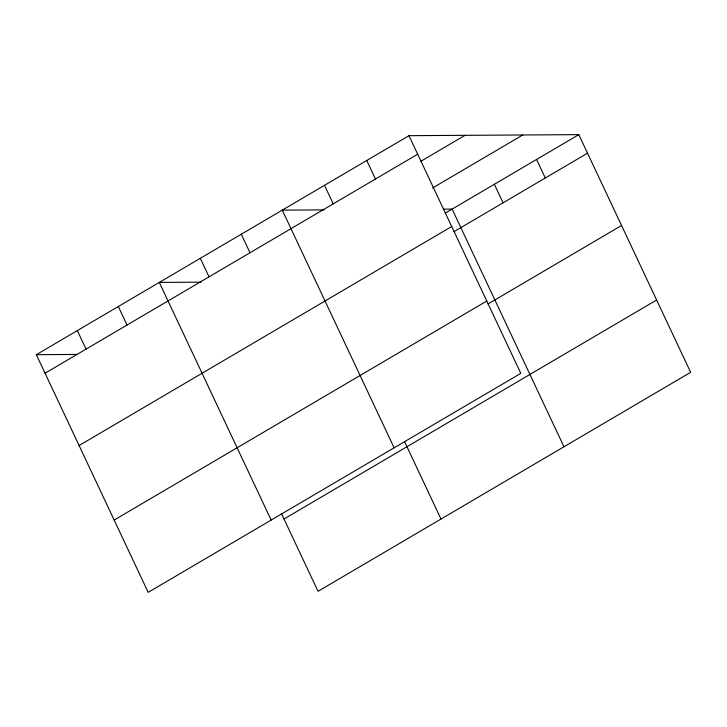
<?xml version="1.0" encoding="UTF-8"?>
<svg xmlns="http://www.w3.org/2000/svg" width="727" height="727" viewBox="0 0 727 727"><rect width="100%" height="100%" fill="white"/><g stroke="black" fill="none" stroke-linecap="round" stroke-linejoin="round"><path stroke-width="1.09" d="M408.965 135.676L520.805 373.351L148.19 592.36L36.35 354.685L408.965 135.676L578.81 134.64L690.65 372.315L318.035 591.324L281.64 513.971M45.074 373.215L417.68 154.206M420.86 161.285L465.007 135.331M432.538 188.011L522.758 134.986M445.287 213.12L578.81 134.64M79.098 445.533L451.712 226.524M454.012 231.649L587.525 153.17M114.166 520.041L486.772 301.033M488.035 303.968L621.558 225.488M284.012 519.005L656.617 299.997M324.033 209.885L282.276 210.139L394.116 447.814M443.325 209.158L452.121 209.103L563.961 446.778M201.07 282.158L159.313 282.412L271.153 520.087M36.35 354.685L77.017 354.44M536.581 159.458L545.295 177.997M494.351 184.285L503.066 202.815M366.735 160.494L375.45 179.024M324.506 185.321L333.22 203.851M404.603 441.698L440.998 519.051M241.282 234.23L250.006 252.76M200.298 258.321L209.022 276.851M118.328 306.503L127.043 325.033M77.335 330.594L86.059 349.124"/></g></svg>
